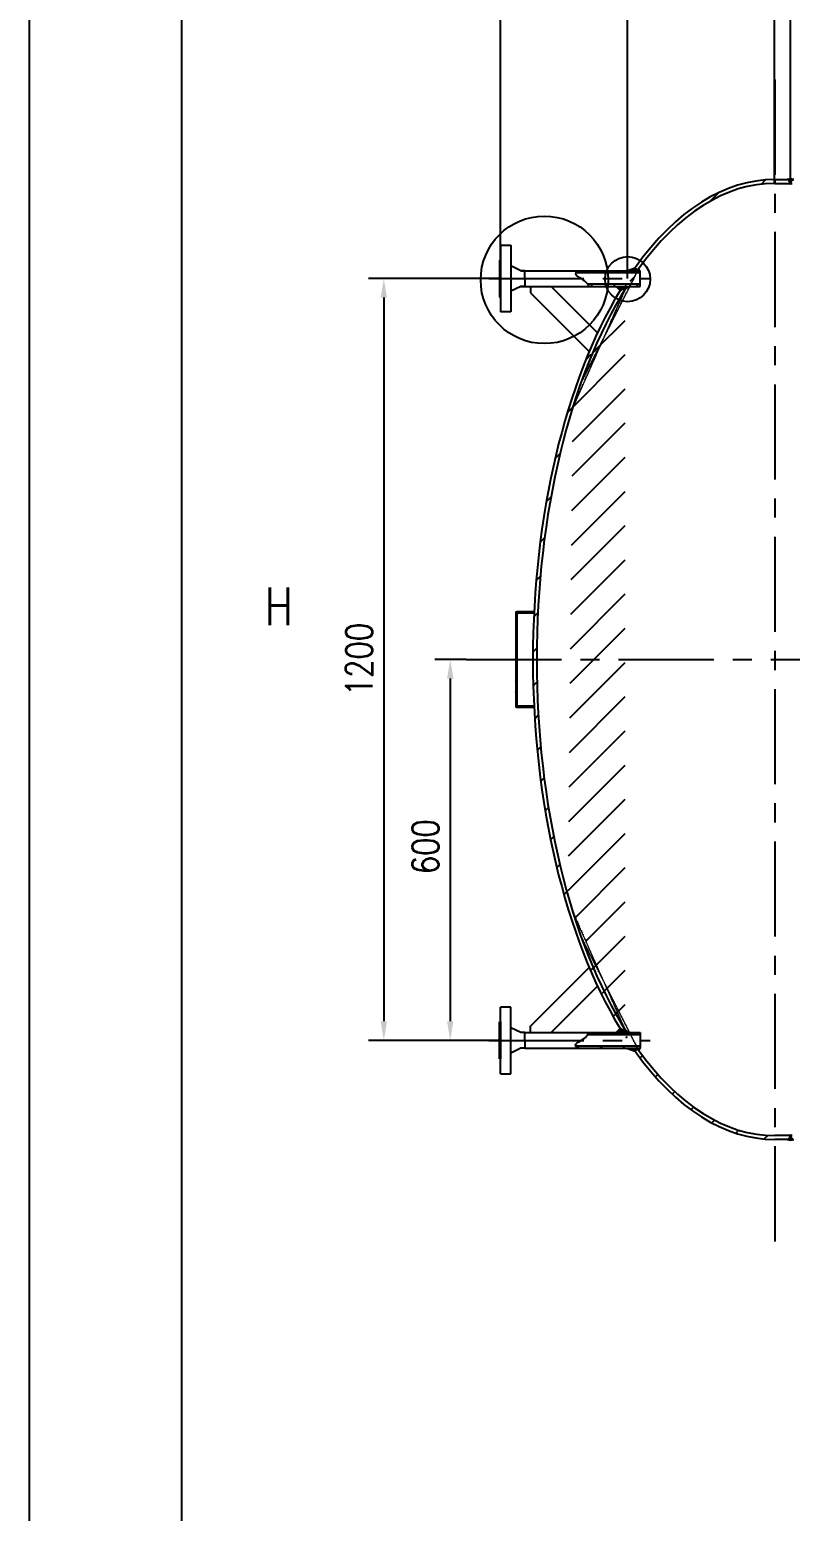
# Model space of a CAD drawing. Header units: millimetres. Extents: x -100 to 10194, y -400 to 6888.
# Drawn here: x 102 to 1301, y 3152 to 5486 of the extents above; entities that cross this region are included whole.
import ezdxf

# ---------------------------------------------------------------- set-up
doc = ezdxf.new("R2010")
doc.units = ezdxf.units.MM
doc.header["$LTSCALE"] = 120
doc.linetypes.add('CENTER', pattern=[2, 1.25, -0.25, 0.25, -0.25])
for name, color, linetype in [('1轮廓实线层', 7, 'Continuous'), ('2细线层', 4, 'Continuous'), ('3中心线层', 1, 'CENTER'), ('5剖面线层', 2, 'Continuous'), ('6文字层', 3, 'Continuous'), ('8符号标注层', 31, 'Continuous'), ('图框层', 7, 'Continuous')]:
    doc.layers.add(name, color=color, linetype=linetype)
doc.styles.add('PC_TEXTSTYLE', font='romans.shx', dxfattribs={"width": 0.8, "bigfont": 'hzfs.shx'})
doc.styles.add('TH_GBDIM', font='romans.shx', dxfattribs={"width": 0.8, "bigfont": 'hzfs.shx'})
doc.dimstyles.new('TH_GBDIM', dxfattribs={"dimscale": 12, "dimtxt": 3.5, "dimasz": 2.5, "dimexe": 2, "dimexo": 0, "dimgap": 1.5, "dimtad": 1, "dimdec": 1, "dimdsep": 46, "dimtxsty": 'TH_GBDIM', "dimcen": 2.5, "dimclrd": 130, "dimclre": 130, "dimclrt": 3, "dimadec": 0, "dimazin": 2, "dimtfac": 0.714286, "dimtdec": 1, "dimtmove": 0, "dimatfit": 3, "dimfxl": 1, "dimtolj": 1, "dimtzin": 0, "dimlwd": -1, "dimlwe": -1, "dimarcsym": 0})
pattern_1 = [(45, (0, -253.641), (-0.56126601, 0.56126601), []), (135, (0, -253.641), (-0.56126601, -0.56126601), [])]

# ---------------------------------------------------------------- blocks, each defined once
blk = doc.blocks.new('*D6')
at = {"layer": '1轮廓实线层', "color": 130}
for p, q in [((842.3, 5093.6), (636.3, 5093.6)), ((660.3, 5063.6), (660.3, 3923.6)), ((842.3, 3893.6), (636.3, 3893.6))]:
    blk.add_line(p, q, dxfattribs=at)
for points in [[(655.3, 5063.6), (665.3, 5063.6), (660.3, 5093.6)], [(655.3, 3923.6), (665.3, 3923.6), (660.3, 3893.6)]]:
    blk.add_solid(points, dxfattribs=at)
at = {"layer": 'Defpoints', "color": 0}
for p in [(842.3, 5093.6), (660.3, 3893.6), (842.3, 3893.6)]:
    blk.add_point(p, dxfattribs=at)
at = {"layer": '1轮廓实线层', "color": 3, "insert": (621.3, 4493.6), "char_height": 42, "attachment_point": 5, "rotation": 90, "style": 'TH_GBDIM'}
blk.add_mtext('\\A1;1200', dxfattribs=at)
blk = doc.blocks.new('*D40')
at = {"layer": '1轮廓实线层', "color": 130}
for p, q in [((844.3, 5093.6), (844.3, 5724.8)), ((1044.3, 5093.6), (1044.3, 5724.8)), ((1014.3, 5700.8), (874.3, 5700.8))]:
    blk.add_line(p, q, dxfattribs=at)
for points in [[(874.3, 5705.8), (874.3, 5695.8), (844.3, 5700.8)], [(1014.3, 5705.8), (1014.3, 5695.8), (1044.3, 5700.8)]]:
    blk.add_solid(points, dxfattribs=at)
at = {"layer": 'Defpoints', "color": 0}
for p in [(844.3, 5700.8), (844.3, 5093.6), (1044.3, 5093.6)]:
    blk.add_point(p, dxfattribs=at)
at = {"layer": '1轮廓实线层', "color": 3, "insert": (944.3, 5739.8), "char_height": 42, "attachment_point": 5, "style": 'TH_GBDIM'}
blk.add_mtext('\\A1;200', dxfattribs=at)
blk = doc.blocks.new('*D42')
at = {"layer": '1轮廓实线层', "color": 130}
for p, q in [((1276.1, 5243.6), (1276.1, 5725.2)), ((1301.1, 5243.1), (1301.1, 5725.2)), ((1246.1, 5701.2), (1125.7, 5701.2)), ((1301.1, 5701.2), (1276.1, 5701.2)), ((1331.1, 5701.2), (1361.1, 5701.2))]:
    blk.add_line(p, q, dxfattribs=at)
for points in [[(1246.1, 5706.2), (1246.1, 5696.2), (1276.1, 5701.2)], [(1331.1, 5706.2), (1331.1, 5696.2), (1301.1, 5701.2)]]:
    blk.add_solid(points, dxfattribs=at)
at = {"layer": 'Defpoints', "color": 0}
for p in [(1276.1, 5701.2), (1276.1, 5243.6), (1301.1, 5243.1)]:
    blk.add_point(p, dxfattribs=at)
at = {"layer": '1轮廓实线层', "color": 3, "insert": (1170.9, 5740.2), "char_height": 42, "attachment_point": 5, "style": 'TH_GBDIM'}
blk.add_mtext('\\A1;25', dxfattribs=at)
blk = doc.blocks.new('*D64')
at = {"layer": '1轮廓实线层', "color": 130}
for p, q in [((790, 4493.6), (740.9, 4493.6)), ((764.9, 4463.6), (764.9, 3923.6)), ((844.3, 3893.6), (740.9, 3893.6))]:
    blk.add_line(p, q, dxfattribs=at)
for points in [[(759.9, 4463.6), (769.9, 4463.6), (764.9, 4493.6)], [(759.9, 3923.6), (769.9, 3923.6), (764.9, 3893.6)]]:
    blk.add_solid(points, dxfattribs=at)
at = {"layer": 'Defpoints', "color": 0}
for p in [(790, 4493.6), (764.9, 3893.6), (844.3, 3893.6)]:
    blk.add_point(p, dxfattribs=at)
at = {"layer": '1轮廓实线层', "color": 3, "insert": (725.9, 4198.6), "char_height": 42, "attachment_point": 5, "rotation": 90, "style": 'TH_GBDIM'}
blk.add_mtext('\\A1;600', dxfattribs=at)

msp = doc.modelspace()

# ---------------------------------------------------------------- hatches: boundary and pattern name
at = {"layer": '5剖面线层'}
h = msp.add_hatch(dxfattribs=at)
h.set_pattern_fill('ANSI31', color=256, scale=12, style=0)
edge = h.paths.add_edge_path()
edge.add_ellipse((1276.11, 4493.56), major_axis=(0, 750), ratio=0.5, start_angle=360, end_angle=394.83151, ccw=False)
edge.add_line((1276.11, 5243.56), (1276.11, 5249.56))
edge.add_ellipse((1276.11, 4493.56), major_axis=(0, 756), ratio=0.5039683, start_angle=360, end_angle=395.27603)
edge.add_line((1056.07, 5110.75), (1059.26, 5107.56))
edge.add_line((1059.26, 5107.56), (1060.76, 5107.56))
edge.add_ellipse((1276.11, 4493.56), major_axis=(0, 750), ratio=0.5, start_angle=394.83151, end_angle=395.04846, ccw=False)
h = msp.add_hatch(dxfattribs=at)
h.set_pattern_fill('ANSI31', color=256, scale=6, angle=90, style=0)
h.paths.add_polyline_path([(1297.72, 5249.56), (1295.72, 5249.56), (1276.11, 5249.56), (1276.11, 5243.56), (1300.61, 5243.56), (1300.61, 5244.56)])
h = msp.add_hatch(dxfattribs=at)
h.set_pattern_fill('ANSI37', color=256, scale=0.25, style=0)
h.set_pattern_definition(pattern_1)
h.paths.add_polyline_path([(1304.49, 5249.56), (1306.49, 5249.56, 0.1856406), (1295.72, 5249.56), (1297.72, 5249.56), (1300.61, 5244.56), (1300.61, 5243.56), (1298.61, 5243.56, 0.2), (1303.61, 5243.56), (1301.61, 5243.56), (1301.61, 5244.56)])
h = msp.add_hatch(dxfattribs=at)
h.set_pattern_fill('ANSI37', color=256, scale=0.25, style=0)
h.set_pattern_definition(pattern_1)
edge = h.paths.add_edge_path()
edge.add_ellipse((1276.11, 4493.56), major_axis=(0, 750), ratio=0.5, start_angle=394.83151, end_angle=395.04846)
edge.add_line((1060.76, 5107.56), (1059.26, 5107.56))
edge.add_line((1059.26, 5107.56), (1056.07, 5110.75))
edge.add_line((1056.07, 5110.75), (1043.02, 5106.06))
edge.add_line((1043.02, 5106.06), (1063.69, 5106.06))
edge.add_line((1063.69, 5106.06), (1061.92, 5109.19))
edge = h.paths.add_edge_path()
edge.add_line((1040.57, 5079.56), (1042.07, 5079.56))
edge.add_ellipse((1276.11, 4493.56), major_axis=(0, 750), ratio=0.5, start_angle=38.61718, end_angle=38.82444)
edge.add_line((1041.01, 5077.87), (1047.01, 5081.06))
edge.add_line((1047.01, 5081.06), (1026.56, 5081.06))
edge.add_line((1026.56, 5081.06), (1032.56, 5074.95))
edge.add_line((1032.56, 5074.95), (1040.57, 5079.56))
h = msp.add_hatch(dxfattribs=at)
h.set_pattern_fill('ANSI31', color=256, scale=8, angle=90, style=0)
h.paths.add_polyline_path([(1064.32, 5106.06), (1012.77, 5106.06, -0.0087804), (1013.21, 5102.56), (1064.32, 5102.56)])
edge = h.paths.add_edge_path()
edge.add_line((1011.61, 5106.06), (965.39, 5106.06))
edge.add_spline(control_points=[(965.39, 5106.06), (964.13, 5104.84), (963.23, 5103.67), (962.79, 5102.56)], knot_values=[15.8902102, 15.8902102, 15.8902102, 15.8902102, 21.414425, 21.414425, 21.414425, 21.414425], degree=3, periodic=0)
edge.add_line((962.79, 5102.56), (1010.39, 5102.56))
edge.add_arc((1044.44, 5092.69), 35.45, 157.82794, 163.82, ccw=False)
h.paths.add_polyline_path([(1012.77, 5106.06), (1011.61, 5106.06, 0.0261513), (1010.39, 5102.56), (1013.21, 5102.56, 0.0087804)])
h.paths.add_polyline_path([(1064.32, 5084.56), (1013.57, 5084.56, -0.0087431), (1013.26, 5081.06), (1064.32, 5081.06)])
edge = h.paths.add_edge_path()
edge.add_line((1009.93, 5084.56), (981.37, 5084.56))
edge.add_spline(control_points=[(981.37, 5084.56), (982.11, 5083.43), (982.74, 5082.25), (983.26, 5081.06)], knot_values=[49.286081, 49.286081, 49.286081, 49.286081, 52.5880097, 52.5880097, 52.5880097, 52.5880097], degree=3, periodic=0)
edge.add_line((983.26, 5081.06), (1010.95, 5081.06))
edge.add_arc((1044.44, 5092.69), 35.45, 193.24502, 199.13828, ccw=False)
h.paths.add_polyline_path([(1013.57, 5084.56), (1009.93, 5084.56, 0.0257199), (1010.95, 5081.06), (1013.26, 5081.06, 0.0087431)])
h = msp.add_hatch(dxfattribs=at)
h.set_pattern_fill('ANSI31', color=256, scale=12, style=0)
edge = h.paths.add_edge_path()
edge.add_ellipse((1276.11, 4493.56), major_axis=(0, 756), ratio=0.5039683, start_angle=39.73385, end_angle=140.26615)
edge.add_ellipse((1276.11, 4493.56), major_axis=(0, 750), ratio=0.5, start_angle=38.61718, end_angle=141.17556)
edge.add_line((1040.57, 3907.56), (1032.56, 3912.18))
edge.add_line((1042.07, 3907.56), (1040.57, 3907.56))
edge.add_line((1040.57, 5079.56), (1032.56, 5074.95))
edge.add_line((1042.07, 5079.56), (1040.57, 5079.56))
h = msp.add_hatch(dxfattribs=at)
h.set_pattern_fill('ANSI31', color=256, scale=4, style=0)
h.paths.add_polyline_path([(870.11, 4568.56), (868.11, 4568.56), (868.11, 4493.56), (870.11, 4493.56)], flags=17)
edge = h.paths.add_edge_path()
edge.add_line((870.11, 4568.56), (870.11, 4418.56))
edge.add_line((868.11, 4568.56), (868.11, 4418.56))
h = msp.add_hatch(dxfattribs=at)
h.set_pattern_fill('ANSI31', color=256, scale=8, style=0)
edge = h.paths.add_edge_path()
edge.add_line((870.11, 4568.56), (870.11, 4418.56))
edge.add_line((868.11, 4568.56), (868.11, 4418.56))
h = msp.add_hatch(dxfattribs=at)
h.set_pattern_fill('ANSI31', color=256, scale=4, style=0)
edge = h.paths.add_edge_path()
edge.add_line((896.99, 4568.56), (870.11, 4568.56))
edge.add_line((870.11, 4568.56), (870.11, 4566.56))
edge.add_line((870.11, 4566.56), (896.89, 4566.56))
edge.add_ellipse((1276.11, 4493.56), major_axis=(0, 756), ratio=0.5039683, start_angle=84.30653, end_angle=84.45884, ccw=False)
edge = h.paths.add_edge_path()
edge.add_line((870.11, 4420.56), (896.99, 4420.56))
edge.add_line((870.11, 4418.56), (896.99, 4418.56))
h = msp.add_hatch(dxfattribs=at)
h.set_pattern_fill('ANSI37', color=256, scale=0.25, style=0)
h.set_pattern_definition(pattern_1)
edge = h.paths.add_edge_path()
edge.add_line((1059.26, 3879.56), (1060.76, 3879.56))
edge.add_ellipse((1276.11, 4493.56), major_axis=(0, 750), ratio=0.5, start_angle=144.95154, end_angle=145.16849)
edge.add_line((1061.92, 3877.94), (1063.69, 3881.06))
edge.add_line((1063.69, 3881.06), (1043.02, 3881.06))
edge.add_line((1043.02, 3881.06), (1056.07, 3876.38))
edge.add_line((1056.07, 3876.38), (1059.26, 3879.56))
edge = h.paths.add_edge_path()
edge.add_line((1032.56, 3912.18), (1026.56, 3906.06))
edge.add_line((1026.56, 3906.06), (1047.01, 3906.06))
edge.add_line((1047.01, 3906.06), (1041.01, 3909.26))
edge.add_ellipse((1276.11, 4493.56), major_axis=(0, 750), ratio=0.5, start_angle=141.17556, end_angle=141.38282)
edge.add_line((1042.07, 3907.56), (1040.57, 3907.56))
edge.add_line((1040.57, 3907.56), (1032.56, 3912.18))
h = msp.add_hatch(dxfattribs=at)
h.set_pattern_fill('ANSI31', color=256, scale=12, style=0)
edge = h.paths.add_edge_path()
edge.add_line((1297.72, 3737.56), (1276.11, 3737.56))
edge.add_ellipse((1276.11, 4493.56), major_axis=(0, 756), ratio=0.5039683, start_angle=144.72397, end_angle=180, ccw=False)
edge.add_line((1056.07, 3876.38), (1059.26, 3879.56))
edge.add_line((1059.26, 3879.56), (1060.76, 3879.56))
edge.add_ellipse((1276.11, 4493.56), major_axis=(0, 750), ratio=0.5, start_angle=144.95154, end_angle=180)
edge.add_line((1276.11, 3743.56), (1300.61, 3743.56))
edge.add_line((1300.61, 3743.56), (1300.61, 3742.56))
edge.add_line((1300.61, 3742.56), (1297.72, 3737.56))
h = msp.add_hatch(dxfattribs=at)
h.set_pattern_fill('ANSI31', color=256, scale=8, angle=90, style=0)
edge = h.paths.add_edge_path()
edge.add_line((1064.32, 3906.06), (983.26, 3906.06))
edge.add_spline(control_points=[(983.26, 3906.06), (982.74, 3904.88), (982.11, 3903.7), (981.37, 3902.56)], knot_values=[49.286081, 49.286081, 49.286081, 49.286081, 52.5880097, 52.5880097, 52.5880097, 52.5880097], degree=3, periodic=0)
edge.add_line((981.37, 3902.56), (1064.32, 3902.56))
edge.add_line((1064.32, 3902.56), (1064.32, 3906.06))
edge = h.paths.add_edge_path()
edge.add_line((1064.32, 3884.56), (962.79, 3884.56))
edge.add_spline(control_points=[(962.79, 3884.56), (963.23, 3883.46), (964.13, 3882.29), (965.39, 3881.06)], knot_values=[15.8902102, 15.8902102, 15.8902102, 15.8902102, 21.414425, 21.414425, 21.414425, 21.414425], degree=3, periodic=0)
edge.add_line((965.39, 3881.06), (1064.32, 3881.06))
edge.add_line((1064.32, 3881.06), (1064.32, 3884.56))
h = msp.add_hatch(dxfattribs=at)
h.set_pattern_fill('ANSI37', color=256, scale=0.25, style=0)
h.paths.add_polyline_path([(1301.61, 3742.56), (1301.61, 3743.56), (1303.61, 3743.56, 0.2), (1298.61, 3743.56), (1300.61, 3743.56), (1300.61, 3742.56), (1297.72, 3737.56), (1295.72, 3737.56, 0.1856406), (1306.49, 3737.56), (1304.49, 3737.56)])

# ---------------------------------------------------------------- linework, layer by layer
at = {"layer": '1轮廓实线层'}
for p, q in [((1276.11, 5249.56), (1297.72, 5249.56)), ((1276.11, 5249.56), (1276.11, 5243.56)), ((1276.11, 5243.56), (1300.61, 5243.56)), ((1295.72, 5249.56), (1297.72, 5249.56)), ((1300.61, 5244.56), (1297.72, 5249.56)), ((1300.61, 5243.56), (1298.61, 5243.56)), ((1300.61, 5243.56), (1300.61, 5244.56)), ((844.32, 5146.06), (860.32, 5146.06)), ((844.32, 5146.06), (844.32, 5041.06)), ((860.32, 5146.06), (860.32, 5041.06)), ((844.32, 5122.56), (842.32, 5122.56)), ((842.32, 5122.56), (842.32, 5064.56)), ((844.32, 5064.56), (844.32, 5122.56)), ((876.32, 5106.06), (860.32, 5113.56)), ((876.11, 5106.06), (1064.32, 5106.06)), ((882.32, 5106.06), (876.32, 5106.06)), ((882.32, 5093.56), (882.32, 5106.06)), ((882.32, 5093.56), (882.32, 5081.06)), ((1064.32, 5102.56), (962.79, 5102.56)), ((1043.02, 5106.06), (1056.07, 5110.75)), ((1052.78, 5106.06), (1046.78, 5106.06)), ((1052.78, 5106.06), (1046.78, 5106.06)), ((1059.26, 5107.56), (1056.07, 5110.75)), ((1060.76, 5107.56), (1059.26, 5107.56)), ((1060.76, 5107.56), (1059.26, 5107.56)), ((1060.76, 5107.56), (1059.26, 5107.56)), ((1063.69, 5106.06), (1061.92, 5109.19)), ((1064.32, 5081.06), (1064.32, 5106.06)), ((876.32, 5081.06), (860.32, 5073.56)), ((876.11, 5081.06), (1064.32, 5081.06)), ((882.32, 5081.06), (876.32, 5081.06)), ((891.32, 5081.06), (891.32, 5071.06)), ((891.32, 5071.06), (983.84, 4978.55)), ((923.74, 5081.06), (996.88, 5007.92)), ((1064.32, 5084.56), (981.37, 5084.56)), ((1026.56, 5081.06), (1032.56, 5074.95)), ((1040.57, 5079.56), (1032.56, 5074.95)), ((1042.07, 5079.56), (1040.57, 5079.56)), ((1041.01, 5077.87), (1047.01, 5081.06)), ((1043.01, 5081.06), (1041.51, 5081.06)), ((1043.01, 5081.06), (1041.51, 5081.06)), ((842.32, 5064.56), (844.32, 5064.56)), ((860.32, 5041.06), (844.32, 5041.06)), ((868.11, 4568.56), (868.11, 4418.56)), ((868.11, 4568.56), (870.11, 4568.56)), ((896.99, 4568.56), (870.11, 4568.56)), ((870.11, 4568.56), (870.11, 4418.56)), ((896.99, 4566.56), (870.11, 4566.56)), ((868.11, 4418.56), (870.11, 4418.56)), ((870.11, 4420.56), (896.99, 4420.56)), ((870.11, 4418.56), (896.99, 4418.56)), ((891.32, 3916.06), (983.84, 4008.58)), ((923.74, 3906.06), (996.88, 3979.21)), ((844.32, 3841.06), (844.32, 3946.06)), ((860.32, 3946.06), (844.32, 3946.06)), ((860.32, 3841.06), (860.32, 3946.06)), ((842.32, 3922.56), (844.32, 3922.56)), ((842.32, 3864.56), (842.32, 3922.56)), ((844.32, 3922.56), (844.32, 3864.56)), ((876.32, 3906.06), (860.32, 3913.56)), ((882.32, 3906.06), (876.32, 3906.06)), ((882.32, 3906.06), (1064.32, 3906.06)), ((882.32, 3893.56), (882.32, 3906.06)), ((891.32, 3906.06), (891.32, 3916.06)), ((1064.32, 3902.56), (981.37, 3902.56)), ((1026.56, 3906.06), (1032.56, 3912.18)), ((1040.57, 3907.56), (1032.56, 3912.18)), ((1040.57, 3907.56), (1042.07, 3907.56)), ((1041.01, 3909.26), (1047.01, 3906.06)), ((1064.32, 3906.06), (1064.32, 3881.06)), ((876.32, 3881.06), (860.32, 3873.56)), ((882.32, 3881.06), (876.32, 3881.06)), ((882.32, 3893.56), (882.32, 3881.06)), ((882.32, 3881.06), (1064.32, 3881.06)), ((1064.32, 3884.56), (962.79, 3884.56)), ((1043.02, 3881.06), (1056.07, 3876.38)), ((1059.26, 3879.56), (1056.07, 3876.38)), ((1060.76, 3879.56), (1059.26, 3879.56)), ((1060.76, 3879.56), (1059.26, 3879.56)), ((1060.76, 3879.56), (1059.26, 3879.56)), ((1063.69, 3881.06), (1061.92, 3877.94)), ((844.32, 3864.56), (842.32, 3864.56)), ((844.32, 3841.06), (860.32, 3841.06)), ((1300.61, 3743.56), (1276.11, 3743.56)), ((1297.72, 3737.56), (1276.11, 3737.56)), ((1297.72, 3737.56), (1295.72, 3737.56)), ((1300.61, 3742.56), (1297.72, 3737.56)), ((1300.61, 3743.56), (1298.61, 3743.56)), ((1300.61, 3742.56), (1300.61, 3743.56))]:
    msp.add_line(p, q, dxfattribs=at)
for centre, radius, start, end in [((1301.11, 5235.56), 15.01, 68.96659, 111.03341), ((1301.11, 5249.56), 6.5, 247.38014, 292.61986), ((1301.11, 3751.57), 15.01, 248.96659, 291.03341), ((1301.11, 3737.56), 6.5, 67.38014, 112.61986)]:
    msp.add_arc(centre, radius, start, end, dxfattribs=at)
for major_axis, ratio, start_param, end_param in [((0, 756), 0.5039683, 6.2831853, 6.8988681), ((0, 750), 0.5, 6.2831853, 6.8948963), ((0, 756), 0.5039683, 0.6934866, 2.4481061), ((0, 750), 0.5, 0.673997, 2.4675957), ((0, 756), 0.5039683, 2.5259098, 3.1415927), ((0, 756), 0.5039683, 2.5259098, 3.1415927), ((0, 756), 0.5039683, 2.5259098, 3.1415927), ((0, 756), 0.5039683, 2.5259098, 3.1415927), ((0, 750), 0.5, 2.5298817, 3.1415927), ((0, 750), 0.5, 2.5298817, 3.1415927), ((0, 750), 0.5, 2.5298817, 3.1415927), ((0, 750), 0.5, 2.5298817, 3.1415927)]:
    msp.add_ellipse((1276.11, 4493.56), major_axis=major_axis, ratio=ratio, start_param=start_param, end_param=end_param, dxfattribs=at)
for points in [[(965.39, 5106.06), (963.08, 5103.82), (959.84, 5097.88), (975.72, 5093.29), (982.06, 5083.8), (983.26, 5081.06)], [(965.39, 3881.06), (963.08, 3883.31), (959.84, 3889.25), (975.72, 3893.84), (982.06, 3903.33), (983.26, 3906.06)]]:
    msp.add_open_spline(points, degree=3, knots=[15.8902102, 15.8902102, 15.8902102, 15.8902102, 26.0339743, 44.9426067, 52.5880097, 52.5880097, 52.5880097, 52.5880097], dxfattribs=at)
at = {"layer": '2细线层'}
msp.add_line((102.17, -240), (102.17, 6888), dxfattribs=at)
at = {"layer": '3中心线层'}
for p, q in [((1276.11, 5407.02), (1276.11, 3568.34)), ((825.59, 5093.56), (1080.16, 5093.56)), ((790.04, 4493.56), (5777.42, 4493.56)), ((825.59, 3893.56), (1080.16, 3893.56))]:
    msp.add_line(p, q, dxfattribs=at)
at = {"layer": '8符号标注层'}
for centre, radius in [((913.34, 5091.59), 100.47), ((1044.44, 5092.69), 35.45)]:
    msp.add_circle(centre, radius, dxfattribs=at)
at = {"layer": '图框层'}
msp.add_line((342.17, 0), (342.17, 6648), dxfattribs=at)

# ---------------------------------------------------------------- texts
at = {"layer": '6文字层', "insert": (494.92, 4577.41), "char_height": 59.39, "attachment_point": 5, "style": 'PC_TEXTSTYLE'}
msp.add_mtext('H', dxfattribs=at)

# ---------------------------------------------------------------- dimensions: what is measured, and where the dimension line sits
at = {"layer": '1轮廓实线层'}
for base, p1, p2, angle, picture, middle, dimtype in [((844.32, 5700.83), (1044.32, 5093.56), (844.32, 5093.56), 180, '*D40', (944.32, 5700.83), 161), ((660.29, 3893.56), (842.32, 5093.56), (842.32, 3893.56), 90, '*D6', (660.29, 4493.56), 160), ((764.92, 3893.56), (790.04, 4493.56), (844.32, 3893.56), 90, '*D64', (764.92, 4198.64), 160)]:
    dim = msp.add_linear_dim(base=base, p1=p1, p2=p2, angle=angle, dimstyle='TH_GBDIM', dxfattribs=at)
    dim.commit()
    dim.dimension.update_dxf_attribs({"geometry": picture, "text_midpoint": middle, "dimtype": dimtype})
dim = msp.add_linear_dim(base=(1276.11, 5701.17), p1=(1301.11, 5243.06), p2=(1276.11, 5243.56), dimstyle='TH_GBDIM', dxfattribs=at)
dim.commit()
dim.dimension.update_dxf_attribs({"geometry": '*D42', "text_midpoint": (1170.91, 5701.17), "dimtype": 160})

doc.saveas('drawing.dxf')
